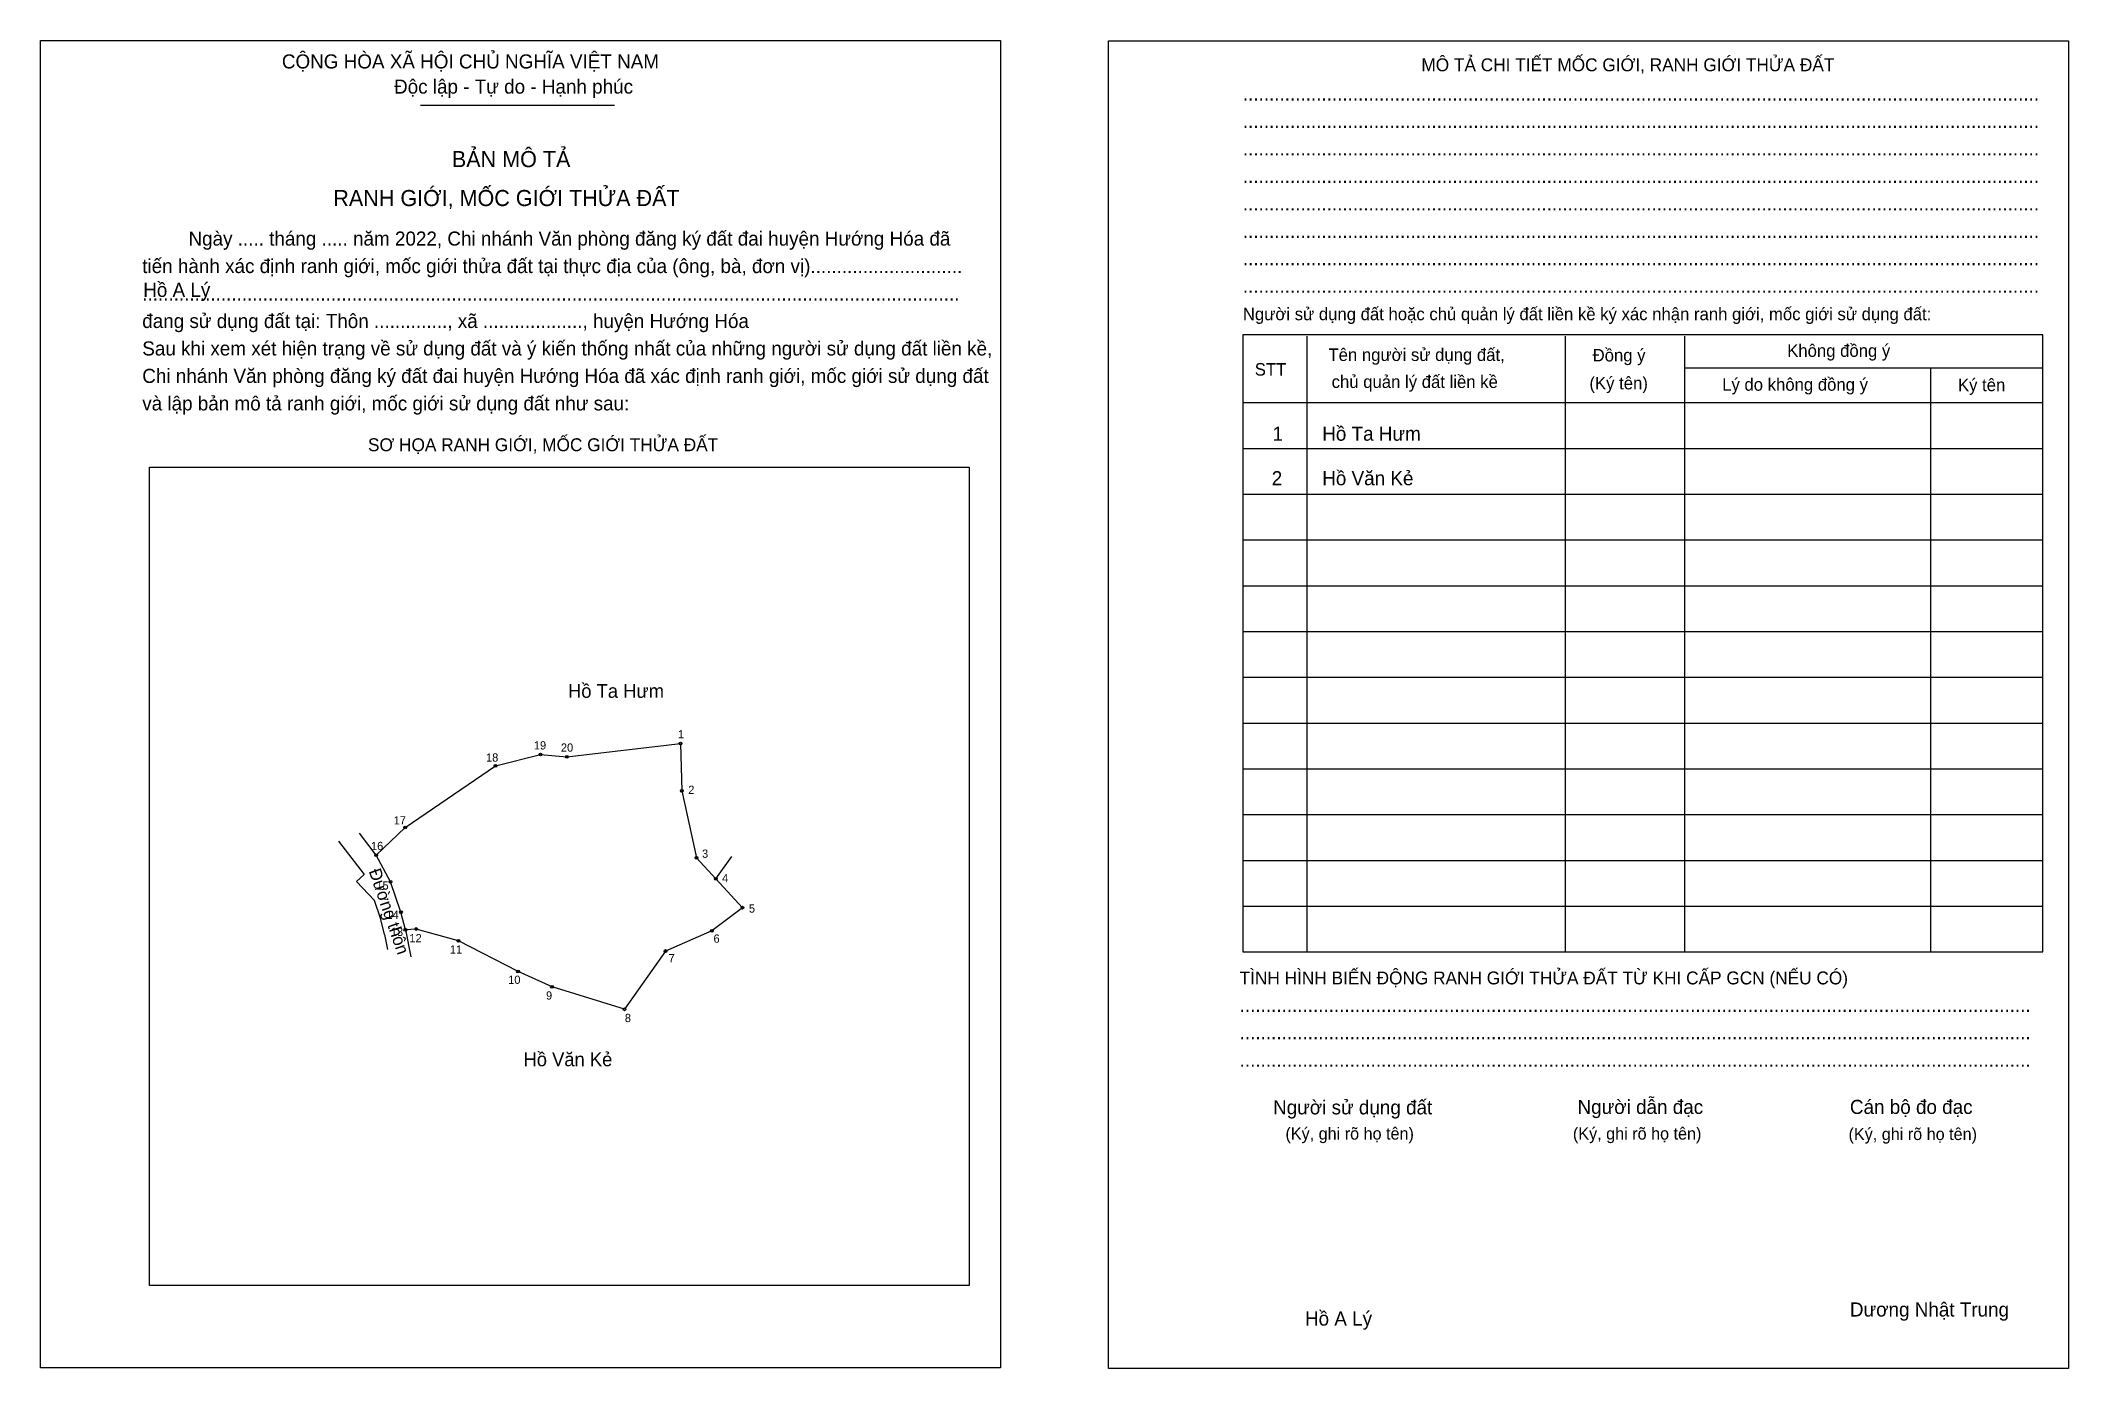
# Model space of a CAD drawing. Extents: x 547356 to 547927, y 1838616 to 1838990.
import ezdxf

# ---------------------------------------------------------------- set-up
doc = ezdxf.new("R2010")
doc.units = 0
for name, color, linetype in [('Level 1', 7, 'Continuous'), ('Level 10', 7, 'Continuous'), ('Level 11', 7, 'Continuous'), ('Level 2', 7, 'Continuous'), ('Level 25', 7, 'Continuous'), ('Level 27', 7, 'Continuous'), ('Level 36', 7, 'Continuous'), ('Level 52', 7, 'Continuous'), ('Level 55', 7, 'Continuous'), ('Level 6', 7, 'Continuous'), ('Level 9', 7, 'Continuous')]:
    doc.layers.add(name, color=color, linetype=linetype)

msp = doc.modelspace()

# ---------------------------------------------------------------- linework, layer by layer
at = {"layer": 'Level 1'}
for p, q in [((547356.35, 1838989.81), (547356.35, 1838989.81)), ((547656.98, 1838989.68), (547656.98, 1838989.68)), ((547463.27, 1838971.63), (547517.91, 1838971.63)), ((547712.83, 1838906.55), (547712.83, 1838733.22)), ((547785.52, 1838906.55), (547785.52, 1838733.22)), ((547819.16, 1838906.55), (547819.16, 1838733.22)), ((547819.16, 1838897.66), (547919.94, 1838897.66)), ((547888.36, 1838897.66), (547888.36, 1838733.22)), ((547694.79, 1838887.87), (547919.94, 1838887.87)), ((547694.79, 1838874.98), (547919.94, 1838874.98)), ((547387.04, 1838869.69), (547387.04, 1838869.69)), ((547694.79, 1838862.09), (547919.94, 1838862.09)), ((547694.79, 1838849.2), (547919.94, 1838849.2)), ((547694.79, 1838836.32), (547919.94, 1838836.32)), ((547694.79, 1838823.43), (547919.94, 1838823.43)), ((547694.79, 1838810.54), (547919.94, 1838810.54)), ((547694.79, 1838797.65), (547919.94, 1838797.65)), ((547694.79, 1838784.77), (547919.94, 1838784.77)), ((547694.79, 1838771.88), (547919.94, 1838771.88)), ((547694.79, 1838758.99), (547919.94, 1838758.99)), ((547694.79, 1838746.1), (547919.94, 1838746.1)), ((547617.72, 1838639.27), (547617.72, 1838639.27)), ((547626.56, 1838616.07), (547626.56, 1838616.07)), ((547927.19, 1838615.94), (547927.19, 1838615.94))]:
    msp.add_line(p, q, dxfattribs=at)
for points in [[(547919.94, 1838906.94), (547694.79, 1838906.94), (547694.79, 1838733.22), (547919.94, 1838733.22)], [(547387.04, 1838869.69), (547617.72, 1838869.69), (547617.72, 1838639.27), (547387.04, 1838639.27)]]:
    msp.add_lwpolyline(points, close=True, dxfattribs=at)
at = {"layer": 'Level 10'}
for p, q in [((547440.26, 1838764.36), (547447.48, 1838754.98)), ((547445.33, 1838753.07), (547447.48, 1838754.98)), ((547450.32, 1838747.7), (547445.33, 1838753.07)), ((547452.05, 1838742.69), (547450.32, 1838747.7)), ((547453.19, 1838738.09), (547452.05, 1838742.69)), ((547453.19, 1838738.09), (547454.03, 1838733.92))]:
    msp.add_line(p, q, dxfattribs=at)
msp.add_lwpolyline([(547459.04, 1838739.42), (547457.81, 1838744.37), (547454.85, 1838752.96), (547450.83, 1838760.47), (547459.02, 1838768.26), (547484.42, 1838785.6), (547497.06, 1838788.8), (547504.52, 1838788.17), (547536.52, 1838791.91), (547536.9, 1838778.54), (547540.99, 1838759.68), (547546.41, 1838753.81), (547553.93, 1838745.67), (547545.28, 1838739.18), (547532.29, 1838733.46), (547520.76, 1838717.05), (547500.33, 1838723.36), (547490.76, 1838727.69), (547474.03, 1838736.3), (547462.07, 1838739.66)], close=True, dxfattribs=at)
at = {"layer": 'Level 11'}
for centre in [(547497.06, 1838788.8), (547504.52, 1838788.17), (547536.52, 1838791.91), (547484.42, 1838785.6), (547536.9, 1838778.54), (547459.02, 1838768.26), (547450.83, 1838760.47), (547540.99, 1838759.68), (547546.41, 1838753.81), (547454.85, 1838752.96), (547457.81, 1838744.37), (547553.93, 1838745.67), (547459.04, 1838739.42), (547459.04, 1838739.42), (547462.07, 1838739.66), (547545.28, 1838739.18), (547474.03, 1838736.3), (547532.29, 1838733.46), (547490.76, 1838727.69), (547500.33, 1838723.36), (547520.76, 1838717.05)]:
    msp.add_circle(centre, 0.387, dxfattribs=at)
at = {"layer": 'Level 2'}
for points in [[(547356.35, 1838989.81), (547626.57, 1838989.81), (547626.57, 1838616.07), (547356.35, 1838616.07)], [(547656.98, 1838989.68), (547927.19, 1838989.68), (547927.19, 1838615.94), (547656.98, 1838615.94)]]:
    msp.add_lwpolyline(points, close=True, dxfattribs=at)
at = {"layer": 'Level 25'}
for p, q in [((547497.06, 1838788.8), (547504.52, 1838788.17)), ((547462.07, 1838739.66), (547459.04, 1838739.42)), ((547490.76, 1838727.69), (547474.03, 1838736.3))]:
    msp.add_line(p, q, dxfattribs=at)
at = {"layer": 'Level 27'}
for p, q in [((547450.83, 1838760.47), (547446.11, 1838766.6)), ((547546.41, 1838753.81), (547550.93, 1838760.09)), ((547459.04, 1838739.42), (547460.56, 1838731.84))]:
    msp.add_line(p, q, dxfattribs=at)

# ---------------------------------------------------------------- texts
at = {"layer": 'Level 1'}
for s, height, p in [('CỘNG HÒA XÃ HỘI CHỦ NGHĨA VIỆT NAM', 3.9691, (547424.28, 1838981.94)), ('MÔ TẢ CHI TIẾT MỐC GIỚI, RANH GIỚI THỬA ĐẤT', 3.6289, (547745.04, 1838981.16)), ('Độc lập - Tự do - Hạnh phúc', 3.9691, (547455.86, 1838974.86)), ('........................................................................................................................................................', 3.96912, (547694.79, 1838972.92)), ('........................................................................................................................................................', 3.96912, (547694.79, 1838965.19)), ('BẢN MÔ TẢ', 4.537, (547472.13, 1838954.16)), ('........................................................................................................................................................', 3.96912, (547694.79, 1838957.46)), ('RANH GIỚI, MỐC GIỚI THỬA ĐẤT', 4.5366, (547438.76, 1838943.2)), ('........................................................................................................................................................', 3.96912, (547694.79, 1838949.73)), ('........................................................................................................................................................', 3.96912, (547694.79, 1838941.99)), ('Ngày ..... tháng ..... năm 2022, Chi nhánh Văn phòng đăng ký đất đai huyện Hướng Hóa đã', 3.9691, (547397.99, 1838932.07)), ('........................................................................................................................................................', 3.96912, (547694.79, 1838934.26)), ('tiến hành xác định ranh giới, mốc giới thửa đất tại thực địa của (ông, bà, đơn vị).............................', 3.96912, (547384.98, 1838924.34)), ('........................................................................................................................................................', 3.96912, (547694.79, 1838926.53)), ('............................................................................................................................................................', 3.96912, (547384.98, 1838916.6)), ('Người sử dụng đất hoặc chủ quản lý đất liền kề ký xác nhận ranh giới, mốc giới sử dụng đất:', 3.5159, (547694.79, 1838911.06)), ('........................................................................................................................................................', 3.96912, (547694.79, 1838918.8)), ('đang sử dụng đất tại: Thôn .............., xã ..................., huyện Hướng Hóa', 3.9691, (547384.98, 1838908.87)), ('Sau khi xem xét hiện trạng về sử dụng đất và ý kiến thống nhất của những người sử dụng đất liền kề,', 3.9691, (547384.98, 1838901.14)), ('Tên người sử dụng đất,', 3.5159, (547718.89, 1838899.59)), ('Đồng ý', 3.516, (547793.25, 1838899.46)), ('Không đồng ý', 3.5159, (547848.02, 1838900.75)), ('Chi nhánh Văn phòng đăng ký đất đai huyện Hướng Hóa đã xác định ranh giới, mốc giới sử dụng đất', 3.9691, (547384.98, 1838893.41)), ('STT', 3.516, (547698.14, 1838895.47)), ('chủ quản lý đất liền kề', 3.5159, (547719.79, 1838891.99)), ('(Ký tên)', 3.516, (547792.35, 1838891.6)), ('Lý do không đồng ý', 3.5159, (547829.72, 1838891.22)), ('Ký tên', 3.516, (547896.09, 1838891.09)), ('và lập bản mô tả ranh giới, mốc giới sử dụng đất như sau:', 3.9691, (547384.98, 1838885.67)), ('SƠ HỌA RANH GIỚI, MỐC GIỚI THỬA ĐẤT', 3.6289, (547448.52, 1838874.19)), ('TÌNH HÌNH BIẾN ĐỘNG RANH GIỚI THỬA ĐẤT TỪ KHI CẤP GCN (NẾU CÓ)', 3.6289, (547693.89, 1838724.07)), ('.......................................................................................................................................................', 3.96912, (547693.89, 1838716.33)), ('.......................................................................................................................................................', 3.96912, (547693.89, 1838708.6)), ('.......................................................................................................................................................', 3.96912, (547693.89, 1838700.87)), ('Người sử dụng đất', 3.9691, (547703.3, 1838687.47)), ('Người dẫn đạc', 3.9691, (547789, 1838687.59)), ('Cán bộ đo đạc', 3.9691, (547865.68, 1838687.59)), ('(Ký, ghi rõ họ tên)', 3.4023, (547706.78, 1838680.38)), ('(Ký, ghi rõ họ tên)', 3.4023, (547787.71, 1838680.38)), ('(Ký, ghi rõ họ tên)', 3.4023, (547865.29, 1838680.25)), ('Dương Nhật Trung', 3.9691, (547865.68, 1838630.56))]:
    msp.add_text(s, height=height, dxfattribs=at).set_placement(p)
at = {"layer": 'Level 10'}
msp.add_text('Đường thôn', height=3.5, rotation=289.0503, dxfattribs=at).set_placement((547448.69, 1838755.98))
at = {"layer": 'Level 36'}
for s, p in [('Hồ Ta Hưm', (547504.83, 1838804.75)), ('Hồ Văn Kẻ', (547492.3, 1838701.03))]:
    msp.add_text(s, height=3.866, dxfattribs=at).set_placement(p)
at = {"layer": 'Level 52'}
for s, height, p in [('1', 3.97, (547703.16, 1838877.14)), ('Hồ Ta Hưm', 3.969, (547717.14, 1838877.14)), ('2', 3.97, (547702.92, 1838864.6)), ('Hồ Văn Kẻ', 3.969, (547717.14, 1838864.6))]:
    msp.add_text(s, height=height, dxfattribs=at).set_placement(p)
at = {"layer": 'Level 55'}
for s, p in [('19', (547496.88, 1838788.8)), ('20', (547504.34, 1838788.17)), ('1', (547536.45, 1838791.91)), ('18', (547484.24, 1838785.6)), ('2', (547536.81, 1838778.54)), ('17', (547458.84, 1838768.26)), ('16', (547450.65, 1838760.47)), ('3', (547540.91, 1838759.68)), ('4', (547546.32, 1838753.81)), ('15', (547454.67, 1838752.96)), ('14', (547457.63, 1838744.37)), ('5', (547553.85, 1838745.67)), ('13', (547458.87, 1838739.42)), ('12', (547461.89, 1838739.66)), ('6', (547545.19, 1838739.18)), ('11', (547473.86, 1838736.3)), ('7', (547532.2, 1838733.46)), ('10', (547490.58, 1838727.69)), ('9', (547500.24, 1838723.36)), ('8', (547520.68, 1838717.05))]:
    msp.add_text(s, height=0.258, dxfattribs=at).set_placement(p)
at = {"layer": 'Level 6'}
for p in [(547385.25, 1838917.64), (547712.28, 1838628.01)]:
    msp.add_text('Hồ A Lý', height=3.969, dxfattribs=at).set_placement(p)
at = {"layer": 'Level 9'}
for s, p in [('1', (547535.78, 1838793.33)), ('18', (547481.75, 1838786.79)), ('19', (547495.21, 1838790.21)), ('20', (547502.83, 1838789.59)), ('2', (547538.67, 1838777.69)), ('17', (547455.76, 1838769.1)), ('16', (547449.38, 1838761.88)), ('3', (547542.56, 1838759.71)), ('4', (547548.19, 1838752.81)), ('15', (547450.89, 1838750.77)), ('14', (547453.68, 1838742.48)), ('5', (547555.75, 1838744.28)), ('13', (547454.95, 1838737.7)), ('12', (547460.18, 1838735.93)), ('6', (547545.79, 1838735.8)), ('11', (547471.58, 1838732.74)), ('7', (547533.14, 1838730.31)), ('10', (547487.99, 1838724.21)), ('9', (547498.63, 1838719.79)), ('8', (547520.83, 1838713.45))]:
    msp.add_text(s, height=2.32, dxfattribs=at).set_placement(p)

doc.saveas('drawing.dxf')
